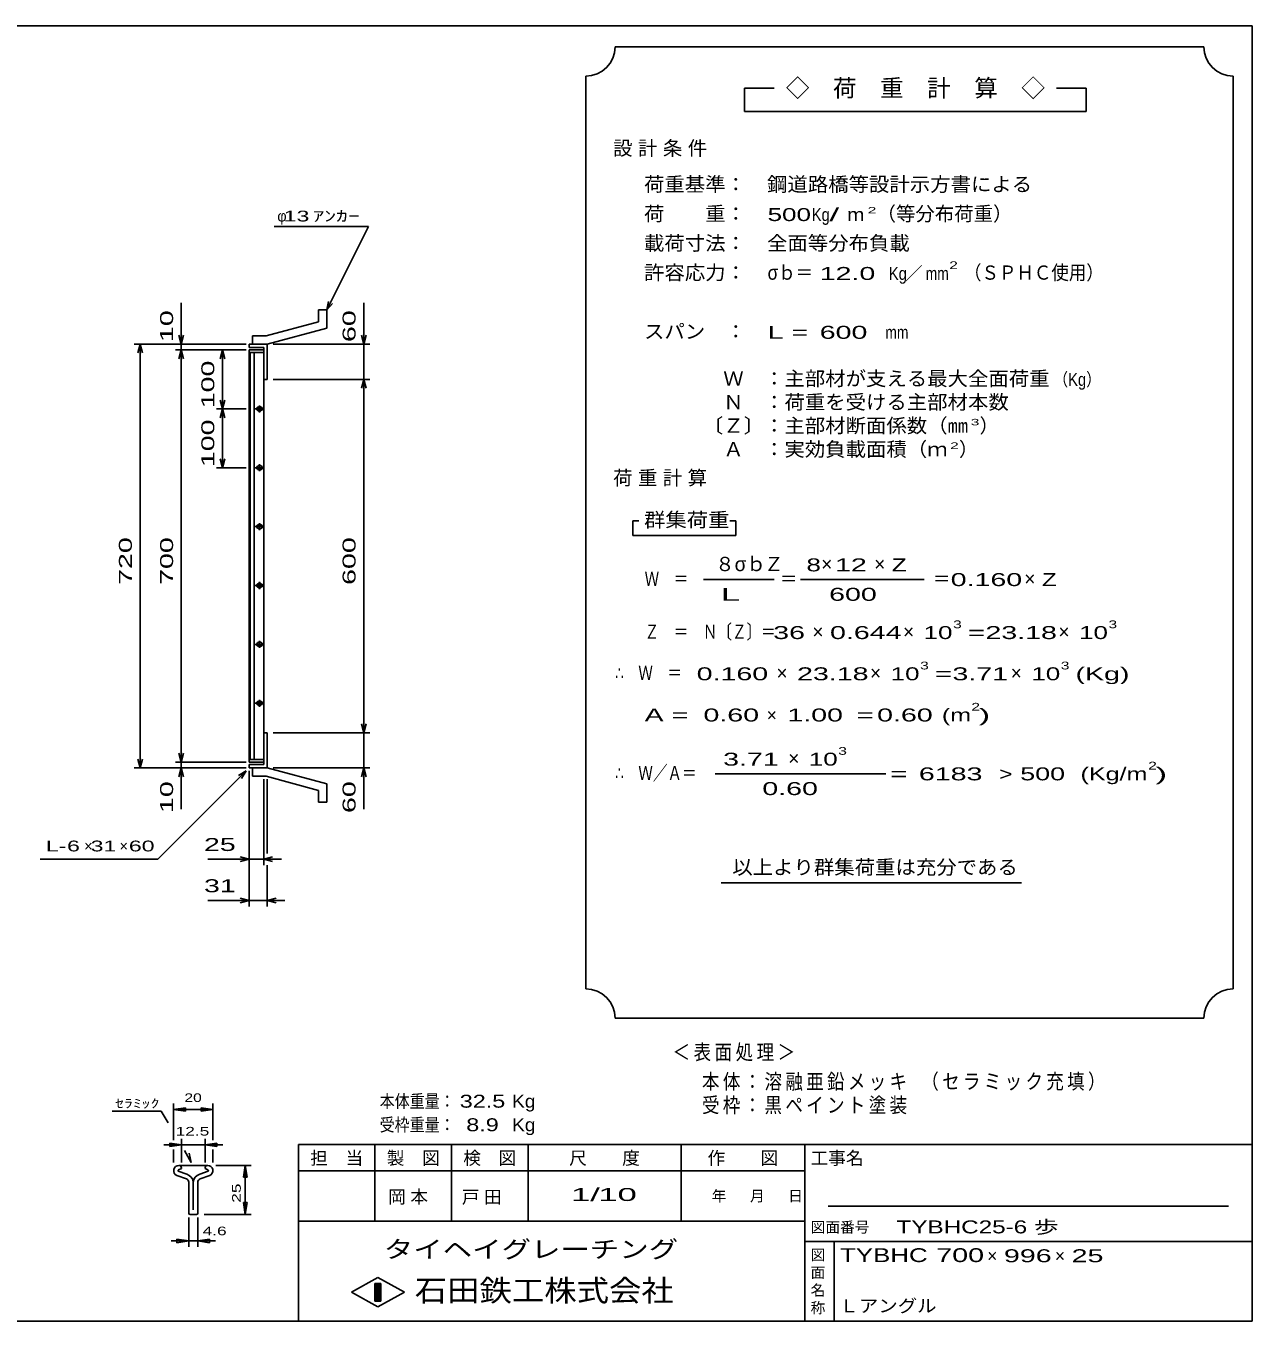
# Model space of a CAD drawing. Units: millimetres, scale not verified. Extents: x -1820 to 1724, y -1285 to 1059.
# Drawn here: x -359 to 1724, y -1141 to 1059 of the extents above; entities that cross this region are included whole.
import ezdxf
from ezdxf.enums import TextEntityAlignment as Align

# ---------------------------------------------------------------- set-up
doc = ezdxf.new("R2010")
doc.units = ezdxf.units.MM
doc.header["$LTSCALE"] = 10
for name, color, linetype, lineweight in [('0_2', 150, 'Continuous', 25), ('16', 3, 'Continuous', 25), ('19', 6, 'Continuous', 25), ('22', 2, 'Continuous', 25), ('32', 4, 'Continuous', 25)]:
    doc.layers.add(name, color=color, linetype=linetype, lineweight=lineweight)
doc.styles.add('ベクトル', font='')
doc.styles.get('ベクトル').set_extended_font_data('ベクトル')

msp = doc.modelspace()

# ---------------------------------------------------------------- linework, layer by layer
at = {"layer": '0_2'}
for p, q in [((-1736, 1059), (1724, 1059)), ((1724, 1059), (1724, -1141)), ((1724, -841), (104, -841)), ((104, -841), (104, -1141)), ((234, -841), (234, -971)), ((364, -971), (364, -841)), ((494, -841), (494, -971)), ((754, -971), (754, -841)), ((964, -841), (964, -1141)), ((964, -886), (104, -886)), ((1684, -946), (1004, -946)), ((104, -971), (964, -971)), ((964, -1006), (1724, -1006)), ((1014, -1141), (1014, -1006)), ((194, -1092), (239, -1067)), ((234, -1077), (244, -1077)), ((234, -1107), (234, -1077)), ((234, -1077), (236, -1077)), ((236, -1077), (236, -1107)), ((238, -1107), (238, -1077)), ((238, -1077), (240, -1077)), ((239, -1067), (284, -1092)), ((240, -1077), (240, -1107)), ((242, -1107), (242, -1077)), ((242, -1077), (244, -1077)), ((244, -1077), (244, -1107)), ((244, -1077), (244, -1107)), ((239, -1117), (194, -1092)), ((284, -1092), (239, -1117)), ((244, -1107), (234, -1107)), ((236, -1107), (238, -1107)), ((240, -1107), (242, -1107)), ((1724, -1141), (-1736, -1141))]:
    msp.add_line(p, q, dxfattribs=at)
at = {"layer": '16'}
for p, q in [((45, 508.5), (20, 508.5)), ((20, 508.5), (20, 504)), ((45, 504), (45, 508.5)), ((20, 504), (45, 504)), ((20, 504), (20, -187)), ((45, 504), (20, 504)), ((22, 504), (22, -187)), ((29, -187), (29, 504)), ((45, -187), (45, 504)), ((30, 408.5), (46, 408.5)), ((40, 411.5), (36, 411.5)), ((36, 405.5), (40, 405.5)), ((38, 414.5), (38, 402.5)), ((30, 308.5), (46, 308.5)), ((40, 311.5), (36, 311.5)), ((38, 314.5), (38, 302.5)), ((36, 305.5), (40, 305.5)), ((30, 208.5), (46, 208.5)), ((40, 211.5), (36, 211.5)), ((36, 205.5), (40, 205.5)), ((38, 214.5), (38, 202.5)), ((40, 111.5), (36, 111.5)), ((38, 114.5), (38, 102.5)), ((30, 108.5), (46, 108.5)), ((36, 105.5), (40, 105.5)), ((30, 8.5), (46, 8.5)), ((40, 11.5), (36, 11.5)), ((36, 5.5), (40, 5.5)), ((38, 14.5), (38, 2.5)), ((38, -85.5), (38, -97.5)), ((30, -91.5), (46, -91.5)), ((40, -88.5), (36, -88.5)), ((36, -94.5), (40, -94.5)), ((20, -187), (45, -187)), ((20, -191.5), (20, -187)), ((20, -187), (45, -187)), ((45, -191.5), (20, -191.5)), ((45, -187), (45, -191.5))]:
    msp.add_line(p, q, dxfattribs=at)
for centre, radius, start, end in [((36, 408.5), 3, 90, 270), ((38, 408.5), 4, 46.6, 133.4), ((38, 408.5), 4, 226.6, 313.4), ((40, 408.5), 3, 270, 90), ((36, 308.5), 3, 90, 270), ((38, 308.5), 4, 46.6, 133.4), ((40, 308.5), 3, 270, 90), ((38, 308.5), 4, 226.6, 313.4), ((36, 208.5), 3, 90, 270), ((38, 208.5), 4, 46.6, 133.4), ((38, 208.5), 4, 226.6, 313.4), ((40, 208.5), 3, 270, 90), ((36, 108.5), 3, 90, 270), ((38, 108.5), 4, 46.6, 133.4), ((40, 108.5), 3, 270, 90), ((38, 108.5), 4, 226.6, 313.4), ((36, 8.5), 3, 90, 270), ((38, 8.5), 4, 46.6, 133.4), ((38, 8.5), 4, 226.6, 313.4), ((40, 8.5), 3, 270, 90), ((38, -91.5), 4, 46.6, 133.4), ((36, -91.5), 3, 90, 270), ((38, -91.5), 4, 226.6, 313.4), ((40, -91.5), 3, 270, 90)]:
    msp.add_arc(centre, radius, start, end, dxfattribs=at)
at = {"layer": '19'}
for p, q in [((138, 576.5), (152, 576.5)), ((138, 556.5), (138, 576.5)), ((152, 545.5), (152, 576.5)), ((138, 556.5), (49, 532.5)), ((26, 532.5), (49, 532.5)), ((26, 518.5), (26, 532.5)), ((51, 518.5), (152, 545.5)), ((20, 512.5), (20, 518.5)), ((20, 518.5), (50, 518.5)), ((45, 512.5), (20, 512.5)), ((26, 518.5), (51, 518.5)), ((45, 458.5), (45, 512.5)), ((50, 518.5), (51, 517.5)), ((51, 517.5), (51, 458.5)), ((51, 458.5), (45, 458.5)), ((51, -141.5), (45, -141.5)), ((45, -141.5), (45, -195.5)), ((51, -200.5), (51, -141.5)), ((20, -195.5), (20, -201.5)), ((45, -195.5), (20, -195.5)), ((20, -201.5), (50, -201.5)), ((26, -201.5), (51, -201.5)), ((26, -215.5), (26, -201.5)), ((26, -215.5), (49, -215.5)), ((138, -239.5), (49, -215.5)), ((50, -201.5), (51, -200.5)), ((51, -201.5), (152, -228.5)), ((138, -259.5), (138, -239.5)), ((152, -259.5), (152, -228.5)), ((138, -259.5), (152, -259.5))]:
    msp.add_line(p, q, dxfattribs=at)
at = {"layer": '22', "color": 4}
for p, q in [((1642, 1023.5), (642, 1023.5)), ((592, 973.5), (592, -576.5)), ((1692, -576.5), (1692, 973.5)), ((912, 953.5), (862, 953.5)), ((862, 953.5), (862, 913.5)), ((1442, 953.5), (1392, 953.5)), ((1442, 913.5), (1442, 953.5)), ((862, 913.5), (1442, 913.5)), ((63, 718.5), (223, 718.5)), ((152, 576.5), (223, 718.5)), ((-95, 518.5), (-95, 588.5)), ((152, 576.5), (155, 591.1)), ((152, 576.5), (162, 587.5)), ((215, 518.5), (215, 588.5)), ((-95, 518.5), (-99, 533.5)), ((-91, 533.5), (-95, 518.5)), ((215, 518.5), (211, 533.5)), ((215, 518.5), (219, 533.5)), ((-175, 518.5), (15, 518.5)), ((-169, 503.5), (-165, 518.5)), ((-161, 503.5), (-165, 518.5)), ((-165, -201.5), (-165, 518.5)), ((15, 518.5), (-105, 518.5)), ((-105, 508.5), (15, 508.5)), ((-99, 493.5), (-95, 508.5)), ((-95, 518.5), (-95, 508.5)), ((-91, 493.5), (-95, 508.5)), ((-95, -191.5), (-95, 508.5)), ((15, 508.5), (-35, 508.5)), ((-25, 508.5), (-29, 493.5)), ((-21, 493.5), (-25, 508.5)), ((-25, 508.5), (-25, 408.5)), ((61, 518.5), (225, 518.5)), ((215, 458.5), (215, 518.5)), ((61, 458.5), (225, 458.5)), ((211, 443.5), (215, 458.5)), ((219, 443.5), (215, 458.5)), ((215, -141.5), (215, 458.5)), ((-25, 408.5), (-29, 423.5)), ((-21, 423.5), (-25, 408.5)), ((-35, 408.5), (15, 408.5)), ((-25, 408.5), (-29, 393.5)), ((-21, 393.5), (-25, 408.5)), ((-25, 408.5), (-25, 308.5)), ((-35, 308.5), (15, 308.5)), ((-25, 308.5), (-29, 323.5)), ((-21, 323.5), (-25, 308.5)), ((682, 218.5), (672, 218.5)), ((672, 218.5), (672, 193.5)), ((847, 218.5), (837, 218.5)), ((847, 193.5), (847, 218.5)), ((672, 193.5), (847, 193.5)), ((792, 118.5), (912, 118.5)), ((957, 118.5), (1167, 118.5)), ((215, -141.5), (211, -126.5)), ((215, -141.5), (219, -126.5)), ((61, -141.5), (225, -141.5)), ((215, -201.5), (215, -141.5)), ((-165, -201.5), (-169, -186.5)), ((-165, -201.5), (-161, -186.5)), ((-105, -191.5), (15, -191.5)), ((-95, -191.5), (-99, -176.5)), ((-95, -191.5), (-91, -176.5)), ((-95, -201.5), (-95, -191.5)), ((-175, -201.5), (15, -201.5)), ((-135, -356.5), (15, -206.5)), ((-105, -201.5), (15, -201.5)), ((-99, -216.5), (-95, -201.5)), ((-91, -216.5), (-95, -201.5)), ((-95, -271.5), (-95, -201.5)), ((2, -214.5), (15, -206.5)), ((7, -219.5), (15, -206.5)), ((20, -366.5), (20, -206.5)), ((20, -436.5), (20, -206.5)), ((61, -201.5), (225, -201.5)), ((211, -216.5), (215, -201.5)), ((219, -216.5), (215, -201.5)), ((215, -271.5), (215, -201.5)), ((812, -211.5), (1102, -211.5)), ((45, -366.5), (45, -220.5)), ((51, -346.5), (51, -220.5)), ((-335, -356.5), (-135, -356.5)), ((-50, -356.5), (20, -356.5)), ((20, -356.5), (5, -352.5)), ((5, -360.5), (20, -356.5)), ((20, -356.5), (45, -356.5)), ((45, -356.5), (60, -352.5)), ((60, -360.5), (45, -356.5)), ((45, -356.5), (75, -356.5)), ((51, -436.5), (51, -366.5)), ((822, -396.5), (1332, -396.5)), ((-50, -426.5), (20, -426.5)), ((20, -426.5), (5, -422.5)), ((5, -430.5), (20, -426.5)), ((20, -426.5), (51, -426.5)), ((51, -426.5), (66, -422.5)), ((66, -430.5), (51, -426.5)), ((51, -426.5), (81, -426.5)), ((642, -626.5), (1642, -626.5))]:
    msp.add_line(p, q, dxfattribs=at)
for centre, start, end in [((592, 1023.5), 270, 0), ((1692, 1023.5), 180, 270), ((592, -626.5), 0, 90), ((1692, -626.5), 90, 180)]:
    msp.add_arc(centre, 50, start, end, dxfattribs=at)
at = {"layer": '32'}
for p, q in [((-212.33, -784.5), (-129, -784.5)), ((-117.33, -804.5), (-129, -784.5)), ((-108, -833.5), (-108, -771.5)), ((-108, -781.5), (-88, -778.5)), ((-88, -784.5), (-108, -781.5)), ((-108, -781.5), (-41.33, -781.5)), ((-88, -784.5), (-88, -778.5)), ((-41.33, -781.5), (-61.33, -778.5)), ((-61.33, -784.5), (-61.33, -778.5)), ((-61.33, -784.5), (-41.33, -781.5)), ((-41.33, -833.5), (-41.33, -771.5)), ((-94.67, -871.5), (-94.67, -831.5)), ((-54.67, -831.5), (-54.67, -871.5)), ((-94.67, -841.5), (-124.67, -841.5)), ((-94.67, -841.5), (-114.67, -838.5)), ((-114.67, -838.5), (-114.67, -844.5)), ((-114.67, -844.5), (-94.67, -841.5)), ((-108, -871.5), (-108, -849.5)), ((-94.67, -841.5), (-54.67, -841.5)), ((-78, -871.5), (-89.67, -851.5)), ((-78, -871.5), (-81.67, -855.83)), ((-54.67, -841.5), (-34.67, -838.5)), ((-34.67, -844.5), (-54.67, -841.5)), ((-54.67, -841.5), (-24.67, -841.5)), ((-41.33, -871.5), (-41.33, -849.5)), ((-34.67, -838.5), (-34.67, -844.5)), ((-97.7, -876.5), (-50.87, -876.5)), ((-36.33, -876.5), (23.67, -876.5)), ((10.67, -896.5), (13.67, -876.5)), ((16.67, -896.5), (13.67, -876.5)), ((13.67, -959.83), (13.67, -876.5)), ((-102.6, -893.76), (-86.36, -899.46)), ((-85.66, -891.59), (-100.06, -886.53)), ((-99.53, -884.21), (-94.73, -881.88)), ((-94.73, -881.88), (-94.73, -881.11)), ((-49.34, -886.53), (-63.74, -891.59)), ((-63.04, -899.46), (-46.81, -893.76)), ((-54.67, -881.11), (-54.67, -881.88)), ((-54.67, -881.88), (-49.87, -884.21)), ((10.67, -896.5), (16.67, -896.5)), ((-82.37, -905.14), (-82.37, -957.54)), ((-74.67, -952.2), (-74.67, -905.3)), ((-67.03, -957.54), (-67.03, -905.14)), ((13.67, -959.83), (10.67, -939.83)), ((10.67, -939.83), (16.67, -939.83)), ((16.67, -939.83), (13.67, -959.83)), ((-82.33, -1014.83), (-82.33, -964.83)), ((-80.03, -959.87), (-69.37, -959.87)), ((-67, -1014.83), (-67, -964.83)), ((-56.33, -959.83), (23.67, -959.83)), ((-112.33, -1004.83), (-82.33, -1004.83)), ((-82.33, -1004.83), (-102.33, -1001.83)), ((-102.33, -1007.83), (-102.33, -1001.83)), ((-102.33, -1007.83), (-82.33, -1004.83)), ((-82.33, -1004.83), (-67, -1004.83)), ((-67, -1004.83), (-47, -1001.83)), ((-47, -1007.83), (-67, -1004.83)), ((-67, -1004.83), (-37, -1004.83)), ((-47, -1007.83), (-47, -1001.83))]:
    msp.add_line(p, q, dxfattribs=at)
for centre, radius, start, end in [((-99.03, -885.5), 9, 90.98, 246.68), ((-99.56, -881.32), 4.83, 2.5, 85.55), ((-49.84, -881.32), 4.83, 94.45, 177.5), ((-50.37, -885.5), 9, 293.32, 89.02002), ((-98.98, -885.55), 1.47, 111.91, 222.33), ((-88.36, -905.13), 6, 0, 70.58), ((-89.97, -906.31), 15.33, 3.78, 73.7), ((-59.44, -906.31), 15.33, 106.3, 176.22), ((-61.04, -905.13), 6, 109.42, 180), ((-50.42, -885.55), 1.47, 317.67, 68.08999), ((-80.03, -957.54), 2.33, 180, 270), ((-69.37, -957.54), 2.33, 270, 0)]:
    msp.add_arc(centre, radius, start, end, dxfattribs=at)

# ---------------------------------------------------------------- texts
at = {"layer": '0_2', "style": 'ベクトル'}
for s, height, p in [('担\u3000当', 21.99, (124, -864)), ('製\u3000図', 21.99, (254, -864)), ('検\u3000図', 21.99, (384, -864)), ('尺\u3000\u3000度', 21.99, (564, -864)), ('作\u3000\u3000図', 21.99, (799, -864)), ('工事名', 21.99, (974, -864)), ('年', 18.33, (806, -928.5)), ('月', 18.33, (871, -928.5)), ('日', 18.33, (936, -928.5)), ('図面番号', 18.33, (974, -981.5)), ('図', 18.33, (974, -1028.5)), ('面', 18.33, (974, -1058.5)), ('名', 18.33, (974, -1088.5)), ('称', 18.33, (974, -1118.5))]:
    msp.add_text(s, height=height, dxfattribs=at).set_placement(p, align=Align.MIDDLE_LEFT)
at = {"layer": '0_2', "color": 222, "style": 'ベクトル'}
for s, height, width, p in [('タイヘイグレーチング', 29.33, 1.25, (249, -1019)), ('石田鉄工株式会社', 36.66, 1.1, (301.5, -1089))]:
    msp.add_text(s, height=height, dxfattribs=dict(at, width=width)).set_placement(p, align=Align.MIDDLE_LEFT)
at = {"layer": '22', "style": 'ベクトル'}
for s, height, p in [('◇\u3000荷\u3000重\u3000計\u3000算\u3000◇', 29.33, (932, 953.5)), ('（等分布荷重）', 24.19, (1086, 740)), ('φ', 18.33, (68, 736)), ('／', 21.99, (1134.5, 638.5)), ('）', 24.19, (1261, 380)), ('）', 24.19, (1226, 340)), ('８', 24.19, (812, 145)), ('σｂ', 24.19, (845, 145)), ('Ｚ', 24.19, (895, 145)), ('×', 24.19, (992, 145)), ('×', 24.19, (1082, 145)), ('×', 24.19, (1337, 120)), ('×', 24.19, (977, 30)), ('×', 24.19, (1131, 30)), ('×', 24.19, (1395, 30)), ('×', 24.19, (916, -40)), ('×', 24.19, (1075, -40)), ('×', 24.19, (1314, -40)), ('×', 21.99, (899.5, -111.5)), ('×', 24.19, (936, -185)), ('×', 18.33, (-260, -334)), ('×', 18.33, (-200, -334)), ('×', 21.99, (1274, -1030)), ('×', 21.99, (1389, -1030))]:
    msp.add_text(s, height=height, dxfattribs=at).set_placement(p, align=Align.MIDDLE_LEFT)
for s, height, width, p in [('荷重基準：\u3000', 24.19, 1.05, (691, 790)), ('鋼道路橋等設計示方書による', 24.19, 1.05, (900, 790)), ('荷\u3000\u3000重：\u3000', 24.19, 1.05, (691, 740)), ('500', 21.99, 1.5, (901, 738.5)), ('Kg', 21.99, 0.85, (976, 738.5)), ('/', 21.99, 2, (1006, 738.5)), ('2', 11, 1.8, (1071, 746)), (' 13 ', 18.33, 1.6, (68, 736)), ('ｱﾝｶｰ', 18.33, 1.6, (128, 736)), ('m', 21.99, 1.2, (1036, 738.5)), ('載荷寸法：\u3000', 24.19, 1.05, (691, 690)), ('全面等分布負載', 24.19, 1.05, (900, 690)), ('許容応力：\u3000', 24.19, 1.05, (691, 640)), ('σｂ＝', 24.19, 0.9, (901, 640)), (' 12.0', 21.99, 1.65, (976, 638.5)), ('Kg', 21.99, 0.85, (1107, 638.5)), ('mm', 21.99, 0.8, (1169.5, 638.5)), ('2', 13.2, 1.5, (1209.5, 652.5)), ('（ＳＰＨＣ使用）', 24.19, 0.9, (1234.5, 640)), ('スパン\u3000：\u3000', 24.19, 1.05, (691, 540)), ('L =', 21.99, 1.65, (901, 538.5)), (' 600 ', 21.99, 1.65, (976, 538.5)), ('mm', 21.99, 0.8, (1101, 538.5)), ('\u3000Ｗ\u3000：主部材が支える最大全面荷重', 24.19, 1.05, (791, 460)), ('（Kg）', 21.99, 0.85, (1386, 458.5)), ('\u3000Ｎ\u3000：荷重を受ける主部材本数', 24.19, 1.05, (791, 420)), ('〔Ｚ〕：主部材断面係数（㎜', 24.19, 1.05, (791, 380)), ('3', 11, 1.8, (1246, 386)), ('\u3000Ａ\u3000：実効負載面積（ｍ', 24.19, 1.05, (791, 340)), ('2', 11, 1.8, (1211, 346)), ('群集荷重', 24.19, 1.1, (691, 220)), ('8', 21.99, 1.5, (967, 143.5)), (' 12 ', 21.99, 1.65, (1002, 143.5)), ('Z', 21.99, 1.4, (1112, 143.5)), ('Ｗ\u3000＝', 24.19, 0.75, (692, 120)), ('＝', 24.19, 0.9, (922, 120)), ('＝', 24.19, 0.9, (1182, 120)), ('0.160', 21.99, 1.65, (1212, 118.5)), ('Z', 21.99, 1.4, (1367, 118.5)), (' 600 ', 21.99, 1.65, (992, 93.5)), ('Ｚ\u3000＝\u3000Ｎ〔Ｚ〕＝', 24.19, 0.75, (692, 30)), ('3', 13.2, 1.5, (1216, 42.5)), ('3', 13.2, 1.5, (1480, 42.5)), (' 36 ', 21.99, 1.65, (897, 28.5)), ('0.644', 21.99, 1.65, (1007, 28.5)), ('10', 21.99, 1.5, (1166, 28.5)), ('=', 21.99, 1.7, (1241, 28.5)), ('23.18', 21.99, 1.65, (1271, 28.5)), ('10', 21.99, 1.5, (1430, 28.5)), ('3', 13.2, 1.5, (1160, -27.5)), ('3', 13.2, 1.5, (1399, -27.5)), ('∴\u3000Ｗ\u3000＝', 24.19, 0.75, (642, -40)), (' 0.160', 21.99, 1.65, (767, -41.5)), ('23.18', 21.99, 1.65, (951, -41.5)), ('10', 21.99, 1.5, (1110, -41.5)), ('=', 21.99, 1.7, (1185, -41.5)), ('3.71', 21.99, 1.65, (1215, -41.5)), ('10', 21.99, 1.5, (1349, -41.5)), ('(Kg)', 21.99, 1.65, (1424, -41.5)), ('A = ', 21.99, 1.65, (692, -111.5)), ('0.60', 21.99, 1.65, (792, -111.5)), ('1.00', 21.99, 1.65, (934.5, -111.5)), ('=', 21.99, 1.7, (1052, -111.5)), ('0.60', 21.99, 1.65, (1087, -111.5)), ('(m', 21.99, 1.45, (1197, -111.5)), ('2', 13.2, 1.5, (1247, -97.5)), (')', 21.99, 2, (1259.5, -111.5)), (' 3.71', 21.99, 1.65, (812, -186.5)), ('10', 21.99, 1.5, (971, -186.5)), ('3', 13.2, 1.5, (1021, -172.5)), ('∴\u3000Ｗ／Ａ＝', 24.19, 0.75, (642, -210)), ('2', 13.2, 1.5, (1547.5, -197.5)), ('=', 21.99, 1.7, (1109.5, -211.5)), (' 6183 ', 21.99, 1.65, (1144.5, -211.5)), ('>', 21.99, 1.3, (1294.5, -211.5)), (' 500 ', 21.99, 1.55, (1317.5, -211.5)), ('(Kg/m', 21.99, 1.45, (1432.5, -211.5)), (')', 21.99, 2, (1560, -211.5)), ('0.60', 21.99, 1.65, (892, -236.5)), ('L-', 18.33, 1.6, (-325, -334)), (' 6 ', 18.33, 1.6, (-300, -334)), (' 31 ', 18.33, 1.6, (-260, -334)), (' 60 ', 18.33, 1.6, (-195, -334)), (' 25 ', 21.99, 1.65, (-70, -331.5)), ('以上より群集荷重は充分である', 24.19, 1.05, (841, -370)), (' 31 ', 21.99, 1.65, (-70, -401.5)), ('本体重量：', 21.99, 0.85, (242, -767.5)), (' 32.5', 21.99, 1.35, (367, -767.5)), ('Kg', 21.99, 1.1, (467, -767.5)), ('受枠重量：', 21.99, 0.85, (242, -807.5)), ('  8.9', 21.99, 1.35, (367, -807.5)), ('Kg', 21.99, 1.1, (467, -807.5)), ('1/', 21.99, 2, (567, -926)), (' 10 ', 21.99, 2, (597, -926)), ('TYBHC25-6 歩', 21.99, 1.4, (1120, -981)), ('TYBHC', 23.46, 1.4, (1024, -1029)), (' 700 ', 23.46, 1.55, (1174, -1029)), (' 996 ', 21.99, 1.65, (1289, -1030)), (' 25 ', 21.99, 1.65, (1404, -1030)), ('Ｌアングル', 21.99, 1.1, (1023, -1115))]:
    msp.add_text(s, height=height, dxfattribs=dict(at, width=width)).set_placement(p, align=Align.MIDDLE_LEFT)
at = {"layer": '22', "style": 'ベクトル', "width": 1.65}
for s, p in [(' 10 ', (-120, 508.5)), (' 60 ', (190, 508.5)), (' 100 ', (-50, 396)), (' 100 ', (-50, 296)), (' 720 ', (-190, 96)), (' 700 ', (-120, 96)), (' 600 ', (190, 96)), (' 10 ', (-120, -291.5)), (' 60 ', (190, -291.5))]:
    msp.add_text(s, height=21.99, rotation=90, dxfattribs=at).set_placement(p, align=Align.MIDDLE_LEFT)
at = {"layer": '22', "attachment_point": 4, "style": 'ベクトル'}
for s, insert, char_height in [('\\T1.28;設計条件', (638.5, 850), 24.19), ('\\T1.28;荷重計算', (638.5, 290), 24.19), ('\\T1.5;\\W2;\\~L\\~', (797, 93.5), 21.99), ('\\T1.2;\\W0.85;＜表面処理＞', (739.5, -685.5), 25.66), ('\\T1.19;\\W0.85;本体：溶融亜鉛メッキ', (789.5, -735.5), 25.66), ('\\T1.19;\\W0.85;（セラミック充填）', (1162, -735.5), 25.66), ('\\T1.19;\\W0.85;受枠：黒ペイント塗装', (789.5, -775.5), 25.66), ('\\T1.25;岡本\u3000', (256.5, -931), 21.99), ('\\T1.25;戸田\u3000', (381.5, -931.5), 21.99)]:
    msp.add_mtext(s, dxfattribs=dict(at, insert=insert, char_height=char_height))
at = {"layer": '32', "color": 2, "style": 'ベクトル'}
for s, width, p in [('ｾﾗﾐｯｸ', 1.5, (-207.33, -771.5)), ('20', 1.35, (-89.67, -761.5)), ('12.5', 1.5, (-104.67, -818.5)), (' 4.6 ', 1.5, (-67, -987.83))]:
    msp.add_text(s, height=14.66, dxfattribs=dict(at, width=width)).set_placement(p, align=Align.MIDDLE_LEFT)
at = {"layer": '32', "color": 2, "style": 'ベクトル', "width": 1.5}
msp.add_text(' 25 ', height=14.66, rotation=90, dxfattribs=at).set_placement((-1.33, -948.17), align=Align.MIDDLE_LEFT)

doc.saveas('drawing.dxf')
